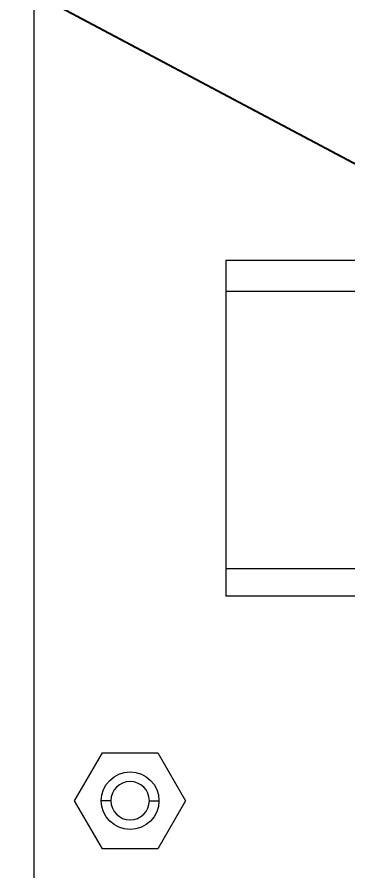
# Model space of a CAD drawing. Extents: x -319 to 3117, y -991 to 292.
# Drawn here: x 2382.1 to 2416.5, y -596 to -507 of the extents above; entities that cross this region are included whole.
import ezdxf
from ezdxf import colors
from ezdxf.entities.mleader import LeaderData, LeaderLine
from ezdxf.math import Vec2, Vec3

# ---------------------------------------------------------------- set-up
doc = ezdxf.new("R2010")
doc.units = 0
doc.layers.get('0').update_dxf_attribs({"lineweight": 15})
doc.styles.get("Standard").update_dxf_attribs({"font": 'GOST_Common Italic_0.ttf'})

msp = doc.modelspace()

# ---------------------------------------------------------------- linework, layer by layer
at = {"color": 0, "linetype": 'Continuous', "lineweight": 15, "extrusion": (0, 1, -2.22045e-16)}
for p, q in [((2383.861, -623.639), (2383.861, -33.639)), ((2388.088, -588.639), (2390.974, -583.639)), ((2390.974, -583.639), (2396.748, -583.639)), ((2396.748, -583.639), (2399.635, -588.639)), ((2390.974, -593.639), (2388.088, -588.639)), ((2391.861, -588.639), (2390.861, -588.639)), ((2395.861, -588.639), (2396.861, -588.639)), ((2399.635, -588.639), (2396.748, -593.639)), ((2396.748, -593.639), (2390.974, -593.639))]:
    msp.add_line(p, q, dxfattribs=at)
at = {"lineweight": 15}
for p, q in [((2403.807, -532.286), (2403.807, -567.286)), ((2403.807, -532.286), (2417.475, -532.286)), ((2403.807, -535.522), (2417.475, -535.522)), ((2403.807, -564.451), (2417.475, -564.451)), ((2403.807, -567.286), (2417.475, -567.286))]:
    msp.add_line(p, q, dxfattribs=at)
at = {"color": 0, "linetype": 'Continuous', "lineweight": 15, "extrusion": (0, -2.22045e-16, -1)}
for start, end in [(0, 180), (180, 0)]:
    msp.add_arc((-2393.861, -588.639), 3, start, end, dxfattribs=at)
at = {"color": 0, "linetype": 'Continuous', "lineweight": 15}
for start, end in [(0, 180), (180, 0)]:
    msp.add_arc((2393.861, -588.639), 2, start, end, dxfattribs=at)

# ---------------------------------------------------------------- leaders
at = {"lineweight": 15}
ml = msp.add_multileader_mtext('Standard', dxfattribs=at)
ml.set_content('XT1', color=256)
ml.set_leader_properties()
ml.build(insert=Vec2(0, 0))
ml.multileader.update_dxf_attribs({"text_right_attachment_type": 6, "dogleg_length": 0.36, "arrow_head_size": 10})
ctx = ml.context
ctx.base_point, ctx.char_height, ctx.arrow_head_size, ctx.plane_origin = Vec3(2300.59, -467.236), 9, 10, Vec3(2243.341, -532.912)
ctx.right_attachment, ctx.text_align_type = 6, 2
notes = []
notes.append((ctx, [(0, (1, 1, 0), (2325.718, -473.536), (-1, 0), 0.36, [(0, [(2429.475, -528.786)], 0, [])])]))
ctx.mtext.insert, ctx.mtext.alignment, ctx.mtext.flow_direction = Vec3(2323.358, -462.736), 3, 5
for ctx, leaders in notes:
    for number, flags, end, landing, length, lines in leaders:
        leader = LeaderData()
        leader.index, (leader.has_last_leader_line, leader.has_dogleg_vector, leader.attachment_direction) = number, flags
        leader.last_leader_point, leader.dogleg_vector, leader.dogleg_length = Vec3(end), Vec3(landing), length
        for number, points, colour, breaks in lines:
            line = LeaderLine()
            line.index, line.vertices, line.color, line.breaks = number, Vec3.list(points), colors.encode_raw_color(colour), breaks
            leader.lines.append(line)
        ctx.leaders.append(leader)

doc.saveas('drawing.dxf')
